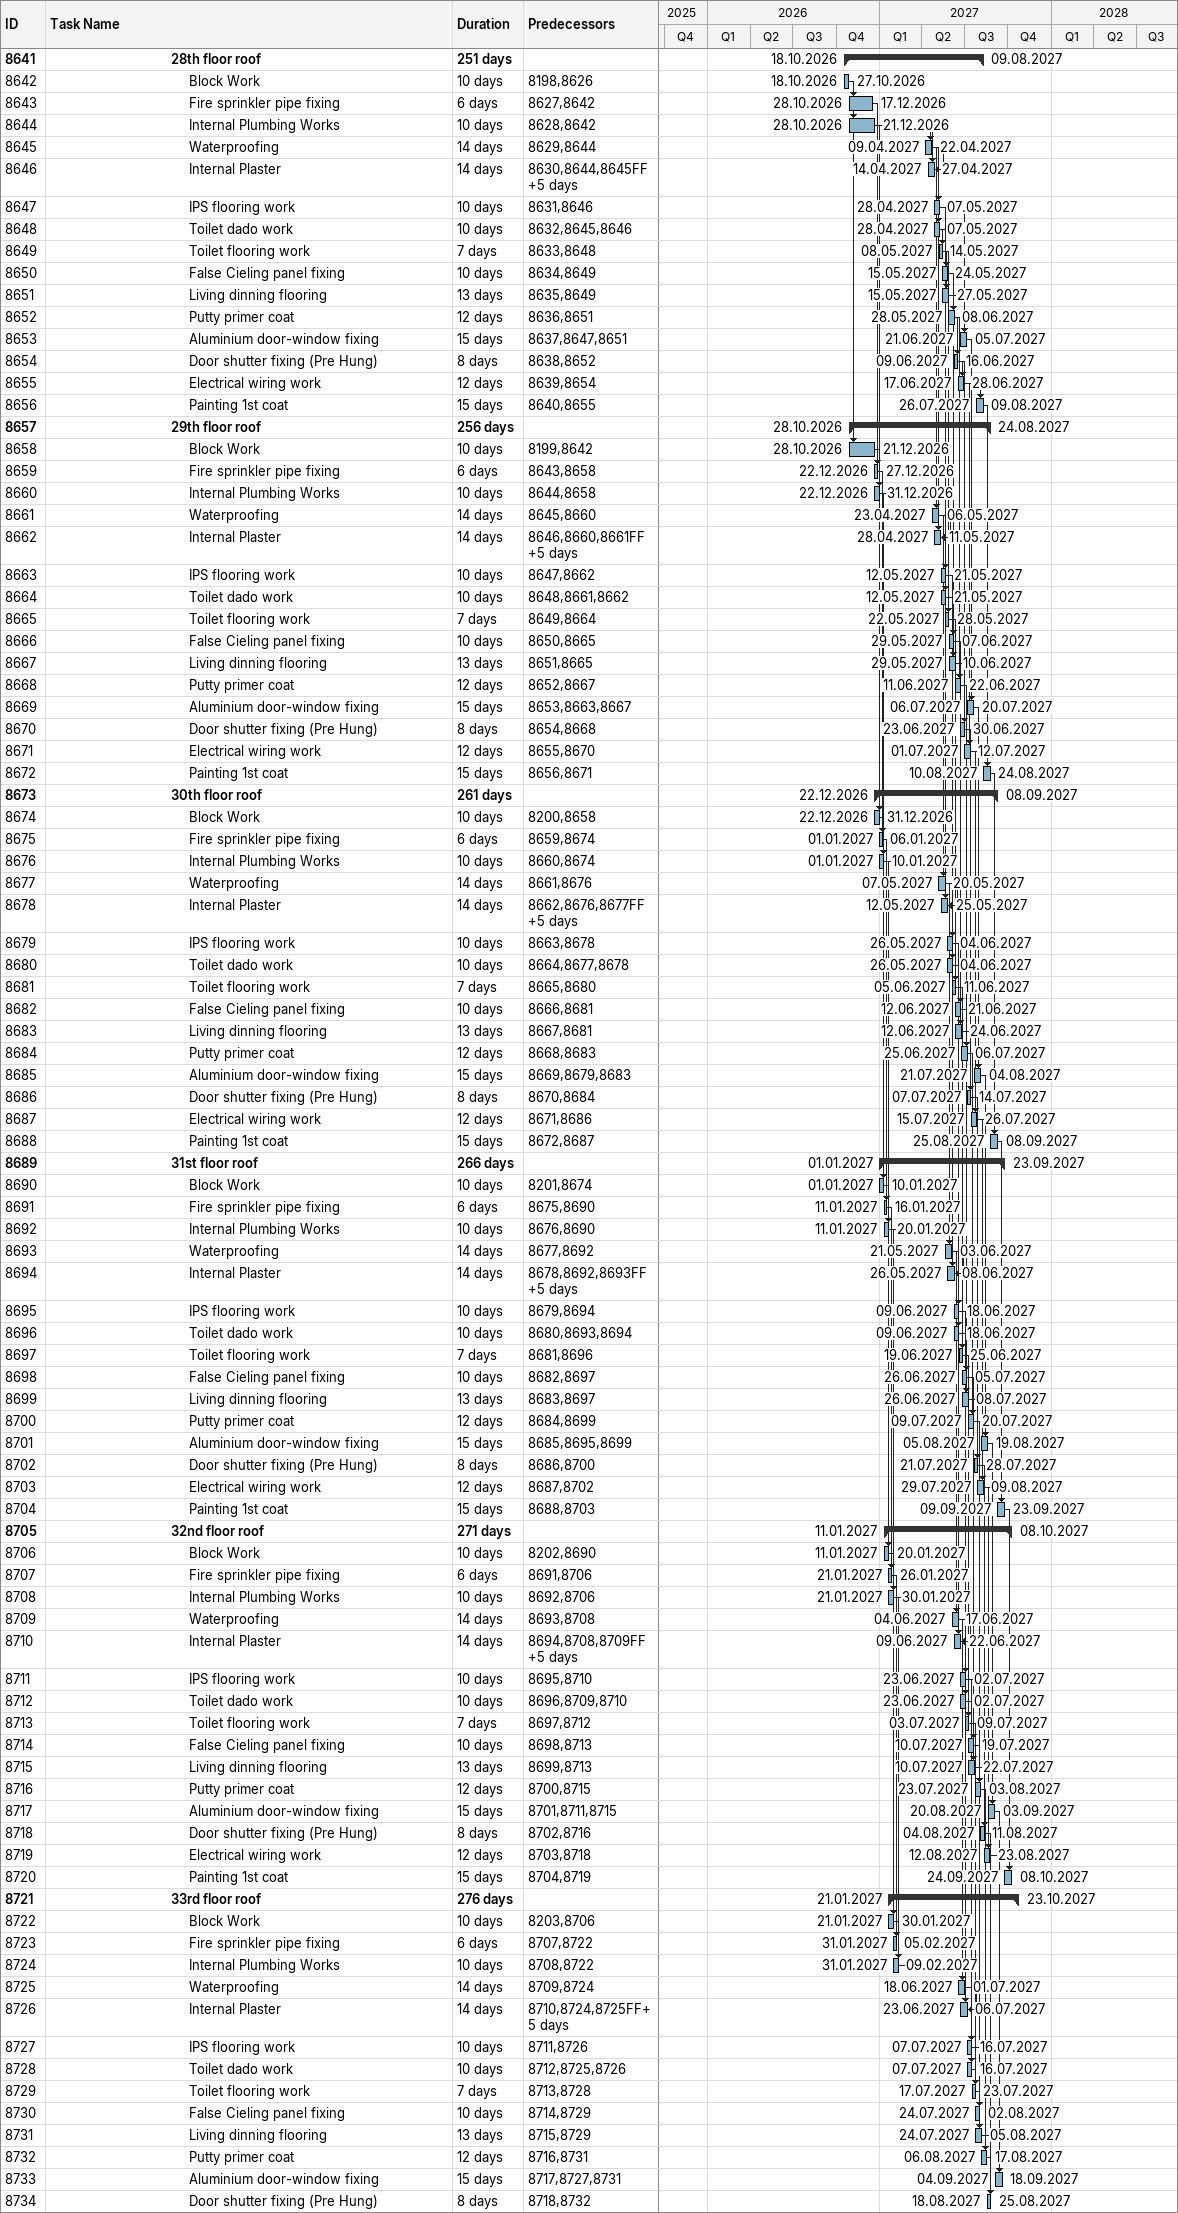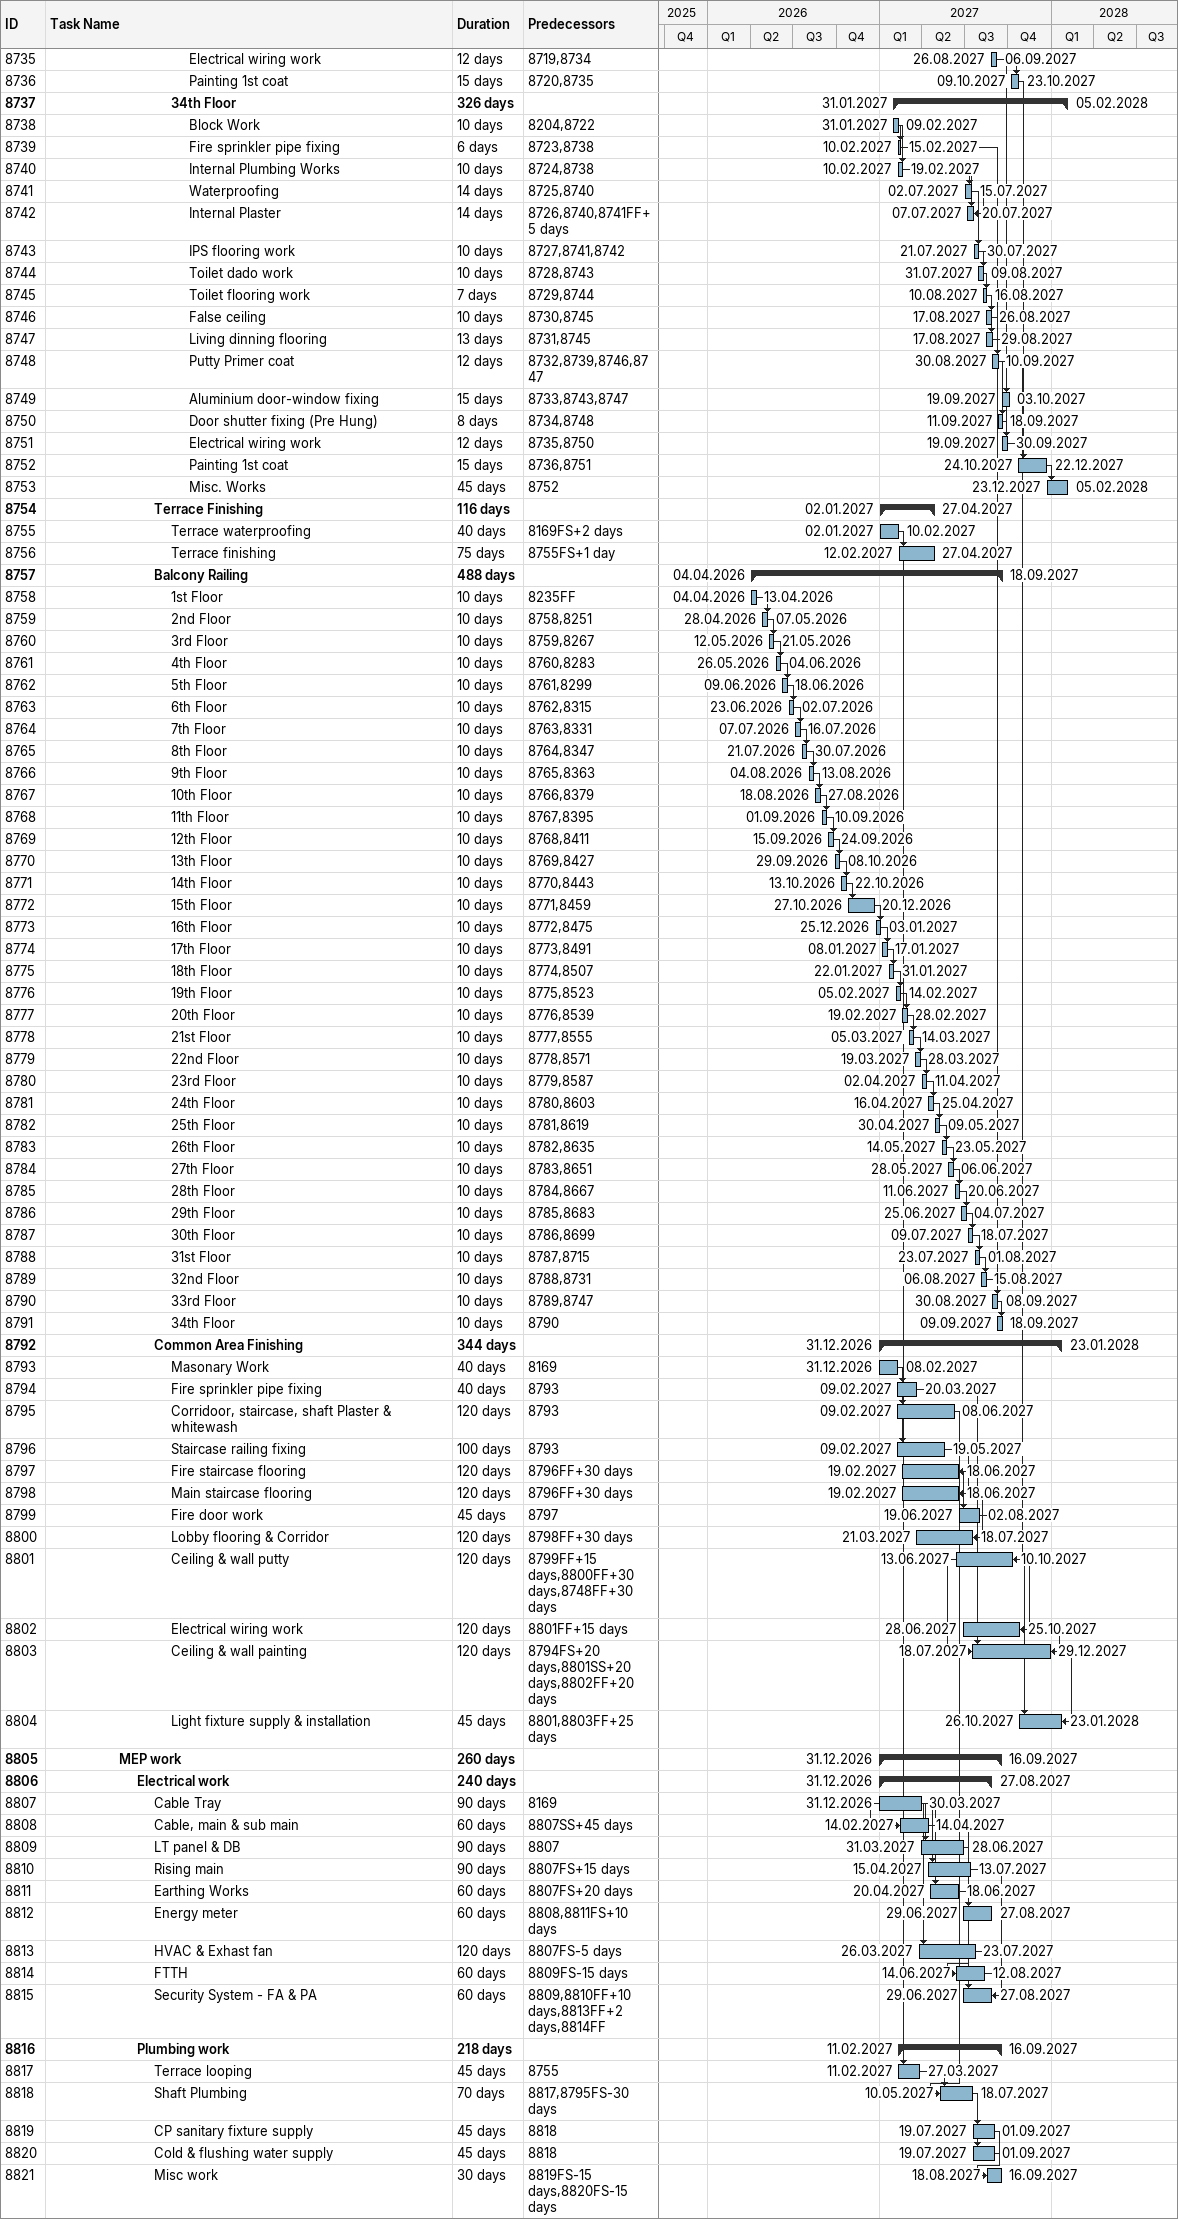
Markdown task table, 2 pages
| ID | Level | Task | Duration | Start | Finish | Predecessors |
|---|---|---|---|---|---|---|
| 8641 | 8 | **28th floor roof** | 251d | 2026-10-18 | 2027-08-09 |  |
| 8642 | 9 | Block Work | 10d | 2026-10-18 | 2026-10-27 | 8198, 8626 |
| 8643 | 9 | Fire sprinkler pipe fixing | 6d | 2026-10-28 | 2026-12-17 | 8627, 8642 |
| 8644 | 9 | Internal Plumbing Works | 10d | 2026-10-28 | 2026-12-21 | 8628, 8642 |
| 8645 | 9 | Waterproofing | 14d | 2027-04-09 | 2027-04-22 | 8629, 8644 |
| 8646 | 9 | Internal Plaster | 14d | 2027-04-14 | 2027-04-27 | 8630, 8644, 8645FF+5d |
| 8647 | 9 | IPS flooring work | 10d | 2027-04-28 | 2027-05-07 | 8631, 8646 |
| 8648 | 9 | Toilet dado work | 10d | 2027-04-28 | 2027-05-07 | 8632, 8645, 8646 |
| 8649 | 9 | Toilet flooring work | 7d | 2027-05-08 | 2027-05-14 | 8633, 8648 |
| 8650 | 9 | False Cieling panel fixing | 10d | 2027-05-15 | 2027-05-24 | 8634, 8649 |
| 8651 | 9 | Living dinning flooring | 13d | 2027-05-15 | 2027-05-27 | 8635, 8649 |
| 8652 | 9 | Putty primer coat | 12d | 2027-05-28 | 2027-06-08 | 8636, 8651 |
| 8653 | 9 | Aluminium door-window fixing | 15d | 2027-06-21 | 2027-07-05 | 8637, 8647, 8651 |
| 8654 | 9 | Door shutter fixing (Pre Hung) | 8d | 2027-06-09 | 2027-06-16 | 8638, 8652 |
| 8655 | 9 | Electrical wiring work | 12d | 2027-06-17 | 2027-06-28 | 8639, 8654 |
| 8656 | 9 | Painting 1st coat | 15d | 2027-07-26 | 2027-08-09 | 8640, 8655 |
| 8657 | 8 | **29th floor roof** | 256d | 2026-10-28 | 2027-08-24 |  |
| 8658 | 9 | Block Work | 10d | 2026-10-28 | 2026-12-21 | 8199, 8642 |
| 8659 | 9 | Fire sprinkler pipe fixing | 6d | 2026-12-22 | 2026-12-27 | 8643, 8658 |
| 8660 | 9 | Internal Plumbing Works | 10d | 2026-12-22 | 2026-12-31 | 8644, 8658 |
| 8661 | 9 | Waterproofing | 14d | 2027-04-23 | 2027-05-06 | 8645, 8660 |
| 8662 | 9 | Internal Plaster | 14d | 2027-04-28 | 2027-05-11 | 8646, 8660, 8661FF+5d |
| 8663 | 9 | IPS flooring work | 10d | 2027-05-12 | 2027-05-21 | 8647, 8662 |
| 8664 | 9 | Toilet dado work | 10d | 2027-05-12 | 2027-05-21 | 8648, 8661, 8662 |
| 8665 | 9 | Toilet flooring work | 7d | 2027-05-22 | 2027-05-28 | 8649, 8664 |
| 8666 | 9 | False Cieling panel fixing | 10d | 2027-05-29 | 2027-06-07 | 8650, 8665 |
| 8667 | 9 | Living dinning flooring | 13d | 2027-05-29 | 2027-06-10 | 8651, 8665 |
| 8668 | 9 | Putty primer coat | 12d | 2027-06-11 | 2027-06-22 | 8652, 8667 |
| 8669 | 9 | Aluminium door-window fixing | 15d | 2027-07-06 | 2027-07-20 | 8653, 8663, 8667 |
| 8670 | 9 | Door shutter fixing (Pre Hung) | 8d | 2027-06-23 | 2027-06-30 | 8654, 8668 |
| 8671 | 9 | Electrical wiring work | 12d | 2027-07-01 | 2027-07-12 | 8655, 8670 |
| 8672 | 9 | Painting 1st coat | 15d | 2027-08-10 | 2027-08-24 | 8656, 8671 |
| 8673 | 8 | **30th floor roof** | 261d | 2026-12-22 | 2027-09-08 |  |
| 8674 | 9 | Block Work | 10d | 2026-12-22 | 2026-12-31 | 8200, 8658 |
| 8675 | 9 | Fire sprinkler pipe fixing | 6d | 2027-01-01 | 2027-01-06 | 8659, 8674 |
| 8676 | 9 | Internal Plumbing Works | 10d | 2027-01-01 | 2027-01-10 | 8660, 8674 |
| 8677 | 9 | Waterproofing | 14d | 2027-05-07 | 2027-05-20 | 8661, 8676 |
| 8678 | 9 | Internal Plaster | 14d | 2027-05-12 | 2027-05-25 | 8662, 8676, 8677FF+5d |
| 8679 | 9 | IPS flooring work | 10d | 2027-05-26 | 2027-06-04 | 8663, 8678 |
| 8680 | 9 | Toilet dado work | 10d | 2027-05-26 | 2027-06-04 | 8664, 8677, 8678 |
| 8681 | 9 | Toilet flooring work | 7d | 2027-06-05 | 2027-06-11 | 8665, 8680 |
| 8682 | 9 | False Cieling panel fixing | 10d | 2027-06-12 | 2027-06-21 | 8666, 8681 |
| 8683 | 9 | Living dinning flooring | 13d | 2027-06-12 | 2027-06-24 | 8667, 8681 |
| 8684 | 9 | Putty primer coat | 12d | 2027-06-25 | 2027-07-06 | 8668, 8683 |
| 8685 | 9 | Aluminium door-window fixing | 15d | 2027-07-21 | 2027-08-04 | 8669, 8679, 8683 |
| 8686 | 9 | Door shutter fixing (Pre Hung) | 8d | 2027-07-07 | 2027-07-14 | 8670, 8684 |
| 8687 | 9 | Electrical wiring work | 12d | 2027-07-15 | 2027-07-26 | 8671, 8686 |
| 8688 | 9 | Painting 1st coat | 15d | 2027-08-25 | 2027-09-08 | 8672, 8687 |
| 8689 | 8 | **31st floor roof** | 266d | 2027-01-01 | 2027-09-23 |  |
| 8690 | 9 | Block Work | 10d | 2027-01-01 | 2027-01-10 | 8201, 8674 |
| 8691 | 9 | Fire sprinkler pipe fixing | 6d | 2027-01-11 | 2027-01-16 | 8675, 8690 |
| 8692 | 9 | Internal Plumbing Works | 10d | 2027-01-11 | 2027-01-20 | 8676, 8690 |
| 8693 | 9 | Waterproofing | 14d | 2027-05-21 | 2027-06-03 | 8677, 8692 |
| 8694 | 9 | Internal Plaster | 14d | 2027-05-26 | 2027-06-08 | 8678, 8692, 8693FF+5d |
| 8695 | 9 | IPS flooring work | 10d | 2027-06-09 | 2027-06-18 | 8679, 8694 |
| 8696 | 9 | Toilet dado work | 10d | 2027-06-09 | 2027-06-18 | 8680, 8693, 8694 |
| 8697 | 9 | Toilet flooring work | 7d | 2027-06-19 | 2027-06-25 | 8681, 8696 |
| 8698 | 9 | False Cieling panel fixing | 10d | 2027-06-26 | 2027-07-05 | 8682, 8697 |
| 8699 | 9 | Living dinning flooring | 13d | 2027-06-26 | 2027-07-08 | 8683, 8697 |
| 8700 | 9 | Putty primer coat | 12d | 2027-07-09 | 2027-07-20 | 8684, 8699 |
| 8701 | 9 | Aluminium door-window fixing | 15d | 2027-08-05 | 2027-08-19 | 8685, 8695, 8699 |
| 8702 | 9 | Door shutter fixing (Pre Hung) | 8d | 2027-07-21 | 2027-07-28 | 8686, 8700 |
| 8703 | 9 | Electrical wiring work | 12d | 2027-07-29 | 2027-08-09 | 8687, 8702 |
| 8704 | 9 | Painting 1st coat | 15d | 2027-09-09 | 2027-09-23 | 8688, 8703 |
| 8705 | 8 | **32nd floor roof** | 271d | 2027-01-11 | 2027-10-08 |  |
| 8706 | 9 | Block Work | 10d | 2027-01-11 | 2027-01-20 | 8202, 8690 |
| 8707 | 9 | Fire sprinkler pipe fixing | 6d | 2027-01-21 | 2027-01-26 | 8691, 8706 |
| 8708 | 9 | Internal Plumbing Works | 10d | 2027-01-21 | 2027-01-30 | 8692, 8706 |
| 8709 | 9 | Waterproofing | 14d | 2027-06-04 | 2027-06-17 | 8693, 8708 |
| 8710 | 9 | Internal Plaster | 14d | 2027-06-09 | 2027-06-22 | 8694, 8708, 8709FF+5d |
| 8711 | 9 | IPS flooring work | 10d | 2027-06-23 | 2027-07-02 | 8695, 8710 |
| 8712 | 9 | Toilet dado work | 10d | 2027-06-23 | 2027-07-02 | 8696, 8709, 8710 |
| 8713 | 9 | Toilet flooring work | 7d | 2027-07-03 | 2027-07-09 | 8697, 8712 |
| 8714 | 9 | False Cieling panel fixing | 10d | 2027-07-10 | 2027-07-19 | 8698, 8713 |
| 8715 | 9 | Living dinning flooring | 13d | 2027-07-10 | 2027-07-22 | 8699, 8713 |
| 8716 | 9 | Putty primer coat | 12d | 2027-07-23 | 2027-08-03 | 8700, 8715 |
| 8717 | 9 | Aluminium door-window fixing | 15d | 2027-08-20 | 2027-09-03 | 8701, 8711, 8715 |
| 8718 | 9 | Door shutter fixing (Pre Hung) | 8d | 2027-08-04 | 2027-08-11 | 8702, 8716 |
| 8719 | 9 | Electrical wiring work | 12d | 2027-08-12 | 2027-08-23 | 8703, 8718 |
| 8720 | 9 | Painting 1st coat | 15d | 2027-09-24 | 2027-10-08 | 8704, 8719 |
| 8721 | 8 | **33rd floor roof** | 276d | 2027-01-21 | 2027-10-23 |  |
| 8722 | 9 | Block Work | 10d | 2027-01-21 | 2027-01-30 | 8203, 8706 |
| 8723 | 9 | Fire sprinkler pipe fixing | 6d | 2027-01-31 | 2027-02-05 | 8707, 8722 |
| 8724 | 9 | Internal Plumbing Works | 10d | 2027-01-31 | 2027-02-09 | 8708, 8722 |
| 8725 | 9 | Waterproofing | 14d | 2027-06-18 | 2027-07-01 | 8709, 8724 |
| 8726 | 9 | Internal Plaster | 14d | 2027-06-23 | 2027-07-06 | 8710, 8724, 8725FF+5d |
| 8727 | 9 | IPS flooring work | 10d | 2027-07-07 | 2027-07-16 | 8711, 8726 |
| 8728 | 9 | Toilet dado work | 10d | 2027-07-07 | 2027-07-16 | 8712, 8725, 8726 |
| 8729 | 9 | Toilet flooring work | 7d | 2027-07-17 | 2027-07-23 | 8713, 8728 |
| 8730 | 9 | False Cieling panel fixing | 10d | 2027-07-24 | 2027-08-02 | 8714, 8729 |
| 8731 | 9 | Living dinning flooring | 13d | 2027-07-24 | 2027-08-05 | 8715, 8729 |
| 8732 | 9 | Putty primer coat | 12d | 2027-08-06 | 2027-08-17 | 8716, 8731 |
| 8733 | 9 | Aluminium door-window fixing | 15d | 2027-09-04 | 2027-09-18 | 8717, 8727, 8731 |
| 8734 | 9 | Door shutter fixing (Pre Hung) | 8d | 2027-08-18 | 2027-08-25 | 8718, 8732 |
| 8735 | 9 | Electrical wiring work | 12d | 2027-08-26 | 2027-09-06 | 8719, 8734 |
| 8736 | 9 | Painting 1st coat | 15d | 2027-10-09 | 2027-10-23 | 8720, 8735 |
| 8737 | 8 | **34th Floor** | 326d | 2027-01-31 | 2028-02-05 |  |
| 8738 | 9 | Block Work | 10d | 2027-01-31 | 2027-02-09 | 8204, 8722 |
| 8739 | 9 | Fire sprinkler pipe fixing | 6d | 2027-02-10 | 2027-02-15 | 8723, 8738 |
| 8740 | 9 | Internal Plumbing Works | 10d | 2027-02-10 | 2027-02-19 | 8724, 8738 |
| 8741 | 9 | Waterproofing | 14d | 2027-07-02 | 2027-07-15 | 8725, 8740 |
| 8742 | 9 | Internal Plaster | 14d | 2027-07-07 | 2027-07-20 | 8726, 8740, 8741FF+5d |
| 8743 | 9 | IPS flooring work | 10d | 2027-07-21 | 2027-07-30 | 8727, 8741, 8742 |
| 8744 | 9 | Toilet dado work | 10d | 2027-07-31 | 2027-08-09 | 8728, 8743 |
| 8745 | 9 | Toilet flooring work | 7d | 2027-08-10 | 2027-08-16 | 8729, 8744 |
| 8746 | 9 | False ceiling | 10d | 2027-08-17 | 2027-08-26 | 8730, 8745 |
| 8747 | 9 | Living dinning flooring | 13d | 2027-08-17 | 2027-08-29 | 8731, 8745 |
| 8748 | 9 | Putty Primer coat | 12d | 2027-08-30 | 2027-09-10 | 8732, 8739, 8746, 8747 |
| 8749 | 9 | Aluminium door-window fixing | 15d | 2027-09-19 | 2027-10-03 | 8733, 8743, 8747 |
| 8750 | 9 | Door shutter fixing (Pre Hung) | 8d | 2027-09-11 | 2027-09-18 | 8734, 8748 |
| 8751 | 9 | Electrical wiring work | 12d | 2027-09-19 | 2027-09-30 | 8735, 8750 |
| 8752 | 9 | Painting 1st coat | 15d | 2027-10-24 | 2027-12-22 | 8736, 8751 |
| 8753 | 9 | Misc. Works | 45d | 2027-12-23 | 2028-02-05 | 8752 |
| 8754 | 7 | **Terrace Finishing** | 116d | 2027-01-02 | 2027-04-27 |  |
| 8755 | 8 | Terrace waterproofing | 40d | 2027-01-02 | 2027-02-10 | 8169FS+2d |
| 8756 | 8 | Terrace finishing | 75d | 2027-02-12 | 2027-04-27 | 8755FS+1d |
| 8757 | 7 | **Balcony Railing** | 488d | 2026-04-04 | 2027-09-18 |  |
| 8758 | 8 | 1st Floor | 10d | 2026-04-04 | 2026-04-13 | 8235FF |
| 8759 | 8 | 2nd Floor | 10d | 2026-04-28 | 2026-05-07 | 8758, 8251 |
| 8760 | 8 | 3rd Floor | 10d | 2026-05-12 | 2026-05-21 | 8759, 8267 |
| 8761 | 8 | 4th Floor | 10d | 2026-05-26 | 2026-06-04 | 8760, 8283 |
| 8762 | 8 | 5th Floor | 10d | 2026-06-09 | 2026-06-18 | 8761, 8299 |
| 8763 | 8 | 6th Floor | 10d | 2026-06-23 | 2026-07-02 | 8762, 8315 |
| 8764 | 8 | 7th Floor | 10d | 2026-07-07 | 2026-07-16 | 8763, 8331 |
| 8765 | 8 | 8th Floor | 10d | 2026-07-21 | 2026-07-30 | 8764, 8347 |
| 8766 | 8 | 9th Floor | 10d | 2026-08-04 | 2026-08-13 | 8765, 8363 |
| 8767 | 8 | 10th Floor | 10d | 2026-08-18 | 2026-08-27 | 8766, 8379 |
| 8768 | 8 | 11th Floor | 10d | 2026-09-01 | 2026-09-10 | 8767, 8395 |
| 8769 | 8 | 12th Floor | 10d | 2026-09-15 | 2026-09-24 | 8768, 8411 |
| 8770 | 8 | 13th Floor | 10d | 2026-09-29 | 2026-10-08 | 8769, 8427 |
| 8771 | 8 | 14th Floor | 10d | 2026-10-13 | 2026-10-22 | 8770, 8443 |
| 8772 | 8 | 15th Floor | 10d | 2026-10-27 | 2026-12-20 | 8771, 8459 |
| 8773 | 8 | 16th Floor | 10d | 2026-12-25 | 2027-01-03 | 8772, 8475 |
| 8774 | 8 | 17th Floor | 10d | 2027-01-08 | 2027-01-17 | 8773, 8491 |
| 8775 | 8 | 18th Floor | 10d | 2027-01-22 | 2027-01-31 | 8774, 8507 |
| 8776 | 8 | 19th Floor | 10d | 2027-02-05 | 2027-02-14 | 8775, 8523 |
| 8777 | 8 | 20th Floor | 10d | 2027-02-19 | 2027-02-28 | 8776, 8539 |
| 8778 | 8 | 21st Floor | 10d | 2027-03-05 | 2027-03-14 | 8777, 8555 |
| 8779 | 8 | 22nd Floor | 10d | 2027-03-19 | 2027-03-28 | 8778, 8571 |
| 8780 | 8 | 23rd Floor | 10d | 2027-04-02 | 2027-04-11 | 8779, 8587 |
| 8781 | 8 | 24th Floor | 10d | 2027-04-16 | 2027-04-25 | 8780, 8603 |
| 8782 | 8 | 25th Floor | 10d | 2027-04-30 | 2027-05-09 | 8781, 8619 |
| 8783 | 8 | 26th Floor | 10d | 2027-05-14 | 2027-05-23 | 8782, 8635 |
| 8784 | 8 | 27th Floor | 10d | 2027-05-28 | 2027-06-06 | 8783, 8651 |
| 8785 | 8 | 28th Floor | 10d | 2027-06-11 | 2027-06-20 | 8784, 8667 |
| 8786 | 8 | 29th Floor | 10d | 2027-06-25 | 2027-07-04 | 8785, 8683 |
| 8787 | 8 | 30th Floor | 10d | 2027-07-09 | 2027-07-18 | 8786, 8699 |
| 8788 | 8 | 31st Floor | 10d | 2027-07-23 | 2027-08-01 | 8787, 8715 |
| 8789 | 8 | 32nd Floor | 10d | 2027-08-06 | 2027-08-15 | 8788, 8731 |
| 8790 | 8 | 33rd Floor | 10d | 2027-08-30 | 2027-09-08 | 8789, 8747 |
| 8791 | 8 | 34th Floor | 10d | 2027-09-09 | 2027-09-18 | 8790 |
| 8792 | 7 | **Common Area Finishing** | 344d | 2026-12-31 | 2028-01-23 |  |
| 8793 | 8 | Masonary Work | 40d | 2026-12-31 | 2027-02-08 | 8169 |
| 8794 | 8 | Fire sprinkler pipe fixing | 40d | 2027-02-09 | 2027-03-20 | 8793 |
| 8795 | 8 | Corridoor, staircase, shaft Plaster & whitewash | 120d | 2027-02-09 | 2027-06-08 | 8793 |
| 8796 | 8 | Staircase railing fixing | 100d | 2027-02-09 | 2027-05-19 | 8793 |
| 8797 | 8 | Fire staircase flooring | 120d | 2027-02-19 | 2027-06-18 | 8796FF+30d |
| 8798 | 8 | Main staircase flooring | 120d | 2027-02-19 | 2027-06-18 | 8796FF+30d |
| 8799 | 8 | Fire door work | 45d | 2027-06-19 | 2027-08-02 | 8797 |
| 8800 | 8 | Lobby flooring & Corridor | 120d | 2027-03-21 | 2027-07-18 | 8798FF+30d |
| 8801 | 8 | Ceiling & wall putty | 120d | 2027-06-13 | 2027-10-10 | 8799FF+15d, 8800FF+30d, 8748FF+30d |
| 8802 | 8 | Electrical wiring work | 120d | 2027-06-28 | 2027-10-25 | 8801FF+15d |
| 8803 | 8 | Ceiling & wall painting | 120d | 2027-07-18 | 2027-12-29 | 8794FS+20d, 8801SS+20d, 8802FF+20d |
| 8804 | 8 | Light fixture supply & installation | 45d | 2027-10-26 | 2028-01-23 | 8801, 8803FF+25d |
| 8805 | 5 | **MEP work** | 260d | 2026-12-31 | 2027-09-16 |  |
| 8806 | 6 | **Electrical work** | 240d | 2026-12-31 | 2027-08-27 |  |
| 8807 | 7 | Cable Tray | 90d | 2026-12-31 | 2027-03-30 | 8169 |
| 8808 | 7 | Cable, main & sub main | 60d | 2027-02-14 | 2027-04-14 | 8807SS+45d |
| 8809 | 7 | LT panel & DB | 90d | 2027-03-31 | 2027-06-28 | 8807 |
| 8810 | 7 | Rising main | 90d | 2027-04-15 | 2027-07-13 | 8807FS+15d |
| 8811 | 7 | Earthing Works | 60d | 2027-04-20 | 2027-06-18 | 8807FS+20d |
| 8812 | 7 | Energy meter | 60d | 2027-06-29 | 2027-08-27 | 8808, 8811FS+10d |
| 8813 | 7 | HVAC & Exhast fan | 120d | 2027-03-26 | 2027-07-23 | 8807FS-5d |
| 8814 | 7 | FTTH | 60d | 2027-06-14 | 2027-08-12 | 8809FS-15d |
| 8815 | 7 | Security System - FA & PA | 60d | 2027-06-29 | 2027-08-27 | 8809, 8810FF+10d, 8813FF+2d, 8814FF |
| 8816 | 6 | **Plumbing work** | 218d | 2027-02-11 | 2027-09-16 |  |
| 8817 | 7 | Terrace looping | 45d | 2027-02-11 | 2027-03-27 | 8755 |
| 8818 | 7 | Shaft Plumbing | 70d | 2027-05-10 | 2027-07-18 | 8817, 8795FS-30d |
| 8819 | 7 | CP sanitary fixture supply | 45d | 2027-07-19 | 2027-09-01 | 8818 |
| 8820 | 7 | Cold & flushing water supply | 45d | 2027-07-19 | 2027-09-01 | 8818 |
| 8821 | 7 | Misc work | 30d | 2027-08-18 | 2027-09-16 | 8819FS-15d, 8820FS-15d |
